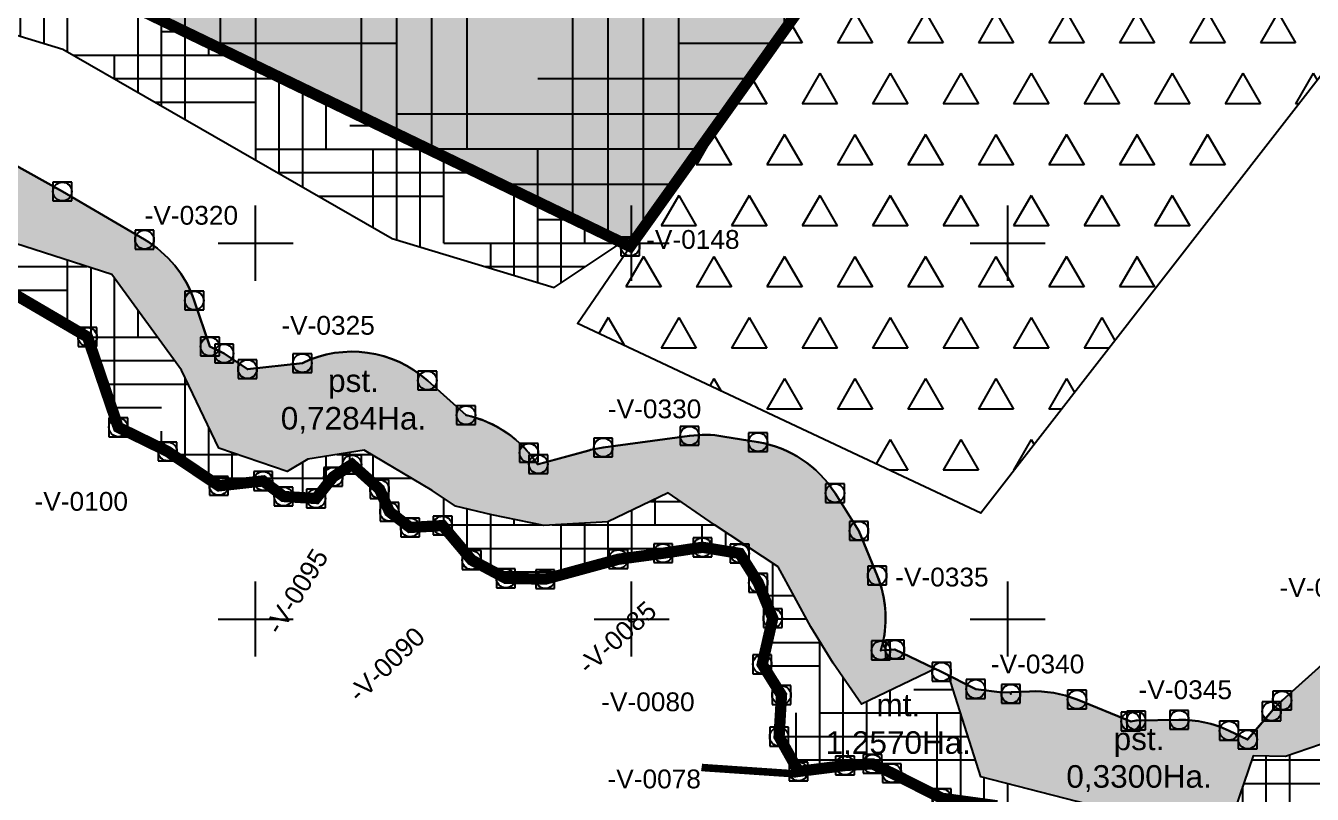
# Model space of a CAD drawing. Extents: x 268950 to 272314, y 7696987 to 7699363.
# Drawn here: x 269638.9 to 269981, y 7697453.4 to 7697657.8 of the extents above; entities that cross this region are included whole.
import ezdxf

# ---------------------------------------------------------------- set-up
doc = ezdxf.new("R2010")
doc.units = 0
doc.header["$LTSCALE"] = 40
doc.header["$MEASUREMENT"] = 0
doc.header["$PDMODE"] = 96
doc.header["$PDSIZE"] = 5
doc.linetypes.add('HIDDEN', pattern=[0.375, 0.25, -0.125])
for name, color, linetype in [('divi', 7, 'Continuous'), ('GRADE', 7, 'Continuous'), ('GRADE-EIXO', 9, 'Continuous'), ('POL_APP', 41, 'Continuous'), ('PRENCHIMENTO', 254, 'Continuous'), ('PT_TIPO-V', 7, 'Continuous'), ('TRACKLOGS', 7, 'Continuous')]:
    doc.layers.add(name, color=color, linetype=linetype)
doc.layers.add('pena 02', color=1, linetype='Continuous', lineweight=25)
doc.styles.add('ARIAL', font='arial.ttf')
doc.styles.add('ROMANS', font='romans.shx')
doc.styles.get("Standard").update_dxf_attribs({"font": 'arial.ttf'})
doc.styles.add('style1', font='arial.ttf')
doc.linetypes.add('CERCA', pattern='A,12.7,-4,["X",Standard,S=2,R=0,X=-2,Y=-1],-4', length=20.7)
pattern_1 = [(0, (0, 0), (25, 6.25), [100, -50]), (90, (0, 0), (-6.250000000000002, -25), [100, -50])]

# ---------------------------------------------------------------- blocks, each defined once
blk = doc.blocks.new('BL-GRADEI')
at = {"layer": 'GRADE', "color": 8}
for p, q in [((0, -2.5), (0, 2.5)), ((-2.5, 0), (2.5, 0))]:
    blk.add_line(p, q, dxfattribs=at)
at = {"layer": 'GRADE', "color": 8, "style": 'ROMANS'}
blk.add_attdef('E-N', (0.5, 0.5), '', height=1.75, dxfattribs=at)
blk = doc.blocks.new('POL_APP')
at = {"layer": 'POL_APP', "color": 1, "linetype": 'Continuous', "ltscale": 50}
blk.add_lwpolyline([(269996.7718679776, 7697499.720735152), (269972.9657441257, 7697478.316933552, 0.03346723622419737), (269970.1686105605, 7697475.44138507), (269963.8161332561, 7697467.970490193), (269958.8650443352, 7697470.308832487, 0.1144443510447482), (269945.6165791773, 7697473.178887027), (269934.140007761, 7697473.01176805), (269932.7196981828, 7697472.77599134), (269918.4323052204, 7697478.578225186, 0.108173025399963), (269905.7871851477, 7697480.752143328), (269898.5313413859, 7697480.423557114), (269891.4869227188, 7697481.385965179), (269882.4085192869, 7697485.962007176), (269869.9785789773, 7697491.889300424), (269866.2839227273, 7697491.667495438, 0.1708884886172219), (269865.2930957719, 7697511.567602448), (269860.4300237464, 7697523.457237146), (269854.0783975247, 7697533.498020535, 0.2140020296337715), (269833.6076471452, 7697547.06007583), (269824.291106148, 7697548.596806141, 0.0744755472644559), (269815.4043105275, 7697548.728321349), (269792.450233503, 7697545.636765568, 0.03297950991418302), (269788.5756475644, 7697544.852098887), (269774.9288758459, 7697541.137626739, 0.1996517557166792), (269755.9538858804, 7697554.20603369), (269745.675606307, 7697563.441832265, 0.3057979637893841), (269712.4392154324, 7697568.074458933), (269697.8345876293, 7697566.456401406), (269691.617346196, 7697570.628545751), (269687.8590775955, 7697572.468551057), (269683.6892366176, 7697584.703411998, 0.1800209440739554), (269670.455848093, 7697600.911685943), (269648.6086886348, 7697613.708590899), (269611.7004432733, 7697634.324432898)], format="xyb", dxfattribs=at)
blk.add_lwpolyline([(269633.7109757701, 7697587.66723002), (269655.2931270011, 7697575.0255528), (269663.4809931361, 7697551.00127847), (269676.5941256281, 7697544.58123884), (269690.2305342131, 7697535.43038543), (269701.9950617831, 7697536.73378615), (269707.4308988141, 7697532.60177448), (269716.0559431911, 7697532.06682326), (269720.6373569281, 7697537.83129591), (269725.6242465341, 7697541.12719646), (269732.9575754812, 7697534.53765503), (269735.5926923321, 7697528.54425172), (269741.0764208991, 7697524.36314806), (269749.7296614201, 7697524.85881866), (269757.4495749101, 7697515.69298683), (269766.5507130111, 7697510.82369993), (269777.0263588941, 7697510.61710239), (269796.4546088761, 7697515.90521704), (269808.3599137231, 7697517.50867572), (269818.8279653611, 7697519.09256061), (269828.7252268971, 7697517.46004251), (269833.6636553181, 7697509.65327172), (269837.5259755671, 7697500.2103565), (269834.7243035931, 7697487.96247344), (269839.8483754571, 7697479.79690877), (269839.2088151661, 7697468.70695359), (269844.3966189141, 7697459.47724848), (269856.7535609341, 7697461.04133713), (269864.0512921682, 7697461.47944911), (269869.1989290951, 7697459.02476688), (269882.4596618161, 7697452.34058829)], dxfattribs=at)

msp = doc.modelspace()

# ---------------------------------------------------------------- hatches: boundary and pattern name
at = {"layer": 'PRENCHIMENTO', "linetype": 'HIDDEN', "ltscale": 50}
h = msp.add_hatch(dxfattribs=at)
h.set_pattern_fill('HOUND', color=1, scale=100)
h.set_pattern_definition(pattern_1)
h.paths.add_polyline_path([(270042.794195067, 7697771.98865056), (270017.771295624, 7697778.35278969), (270000.999596073, 7697791.88057845), (269980.752616291, 7697798.92600891), (269951.349975239, 7697805.12645071), (269939.743315916, 7697818.40558318), (269926.984313887, 7697826.62704627), (269924.245560419, 7697844.33994501), (269916.2300278079, 7697858.899201466), (269852.018782225, 7697904.75939012), (269804.774807512, 7697946.99042855), (269790.076387722, 7697974.01942179), (269778.775025794, 7698013.99323391), (269782.598296833, 7698075.23324119), (269788.451321811, 7698094.37494343), (269788.629405231, 7698115.61845909), (269767.8856737903, 7698144.746642609), (269741.3220347573, 7698170.35374064), (269707.2904318098, 7698191.217800449), (269696.7347405041, 7698193.03910014), (269667.0311905149, 7698201.382545898), (269656.3437771965, 7698218.360080332), (269644.7513844742, 7698235.28285074), (269596.1369284309, 7698255.961427835), (269563.5502871796, 7698269.013766851), (269538.9079082165, 7698269.864121679), (269505.9424901532, 7698268.783145489), (269463.3534641254, 7698296.66149948), (269440.2440683738, 7698326.350718326), (269443.8687053395, 7698273.560215882), (269497.4469305343, 7698238.488441123), (269538.8821737036, 7698239.847153189), (269557.268967398, 7698239.212664983), (269584.6869666734, 7698228.230587421), (269624.9504221273, 7698211.104180271), (269631.2651857855, 7698201.885781782), (269647.7969070239, 7698175.624247939), (269690.1103788859, 7698163.738794602), (269696.5174295593, 7698162.633309505), (269722.854872101, 7698146.486377572), (269745.0624747009, 7698125.078457668), (269758.5489013979, 7698106.140924033), (269758.4888878749, 7698098.98192959), (269752.8766754387, 7698080.627779426), (269748.5144846075, 7698010.755516767), (269762.119870792, 7697962.63218839), (269780.904139454, 7697928.089708455), (269833.2482232848, 7697881.299720329), (269894.9928582093, 7697837.20120487), (269897.3366156969, 7697822.042944174, 0.2144463881282013), (269910.7346772279, 7697801.40901089), (269919.9386323726, 7697795.478298022), (269928.7620716444, 7697785.383436466, 0.02561658402370908), (269930.8995114869, 7697783.176996673, 0.1363924417754709), (269945.1597073019, 7697775.772054398), (269972.6953361626, 7697769.965328945), (269986.2200590015, 7697765.259071751), (269998.9368454287, 7697755.001912065, 0.1078377782754368), (270010.3767293287, 7697749.278395641), (270032.8147373482, 7697743.571678673), (270047.2139220439, 7697737.030578494, 0.09610536711786534), (270058.3275370972, 7697734.37234818), (270084.7295941476, 7697733.232293185), (270091.752792389, 7697728.08573416, 0.02456764898701015), (270094.2119978095, 7697726.463012529), (270113.0884670225, 7697715.297548587, 0.08773099031455873), (270122.8692556446, 7697711.625705152), (270141.3315561091, 7697708.187494743), (270182.4219646472, 7697682.803688878), (270184.6712503377, 7697682.830636439), (270195.820708529, 7697704.59838895), (270212.854047381, 7697690.58873526), (270234.397120658, 7697668.70789894), (270246.441382682, 7697666.5658793), (270252.195816196, 7697649.51055287), (270263.703654725, 7697649.66761871), (270280.725473957, 7697653.87213943), (270287.699183558, 7697639.430389199), (270297.3916412, 7697613.85324091), (270303.913162598, 7697598.70008847), (270314.399784212, 7697590.09616718), (270325.985086638, 7697587.31009982), (270333.386674799, 7697578.19284115), (270336.690035812, 7697568.56540029), (270316.584598154, 7697562.72250933), (270317.132848298, 7697558.24020417), (270319.0707013682, 7697556.326295436), (270337.2090194188, 7697560.812569343), (270342.667747206, 7697570.95839887), (270329.682432477, 7697607.993803099), (270324.370154256, 7697623.68494226), (270310.741509323, 7697635.65356936), (270297.569519362, 7697646.75808775), (270290.941060317, 7697655.78011938), (270279.313199458, 7697658.4804465), (270258.6865516472, 7697662.387683534), (270258.7445877292, 7697662.445552523), (270248.120986769, 7697671.80448391), (270238.677769695, 7697676.77904691), (270230.518682764, 7697684.28586206), (270216.208370419, 7697697.51546586), (270204.790187128, 7697713.07382421), (270190.775571643, 7697712.90592215), (270152.331888473, 7697736.65470015), (270128.361686851, 7697741.11863989), (270109.485217639, 7697752.28410383), (270095.118937001, 7697762.81163114), (270059.621747197, 7697764.34441885)])
h = msp.add_hatch(dxfattribs=at)
h.set_pattern_fill('HOUND', color=70, scale=100)
h.set_pattern_definition(pattern_1)
h.paths.add_polyline_path([(269727.430643226, 7697907.11487209), (269735.095327509, 7697921.44262005), (269769.216119843, 7697938.50792595), (269804.676934261, 7697893.23685242), (269801.564681448, 7697884.05818051), (269788.27544361, 7697873.04407705), (269786.5966371257, 7697858.491395083), (269802.237297383, 7697859.85315179), (269824.5619640551, 7697889.064303), (269780.904139454, 7697928.089708455), (269762.119870792, 7697962.63218839), (269748.5144846075, 7698010.755516767), (269752.8766754387, 7698080.627779426), (269758.4888878749, 7698098.98192959), (269758.5489013979, 7698106.140924033), (269745.0624747009, 7698125.078457668), (269722.854872101, 7698146.486377572), (269696.5174295593, 7698162.633309505), (269690.1103788859, 7698163.738794602), (269647.7969070239, 7698175.624247939), (269631.2651857855, 7698201.885781782), (269624.9504221273, 7698211.104180271), (269584.6869666734, 7698228.230587421), (269557.268967398, 7698239.212664983), (269538.8821737036, 7698239.847153189), (269497.4469305343, 7698238.488441123), (269443.8687053391, 7698273.560215882), (269455.73695658, 7698100.70678199), (269457.4565314621, 7698093.130815629), (269571.322025995, 7698142.338843071), (269531.047466625, 7697837.63588777), (269531.4295573732, 7697811.596225556), (269540.877661231, 7697779.29772533), (269532.6962517239, 7697643.377896833), (269569.94734973, 7697649.56210569, -0.1217635986117312), (269584.3019331848, 7697648.442763835), (269614.639420469, 7697661.96342051), (269648.725954205, 7697651.61389376), (269736.291245246, 7697601.25976421), (269779.417499636, 7697588.223533), (269797.3601033256, 7697600.171727276), (269659.892830854, 7697666.53740866), (269665.04591141, 7697678.81735588), (269747.124198914, 7697712.55548316), (269750.327844715, 7697726.64507172), (269744.648784461, 7697742.02493352), (269706.743301113, 7697795.76897251), (269671.409263703, 7697851.70462409), (269682.7004095896, 7697858.583876506), (269664.070141714, 7697875.31866075)])
h.paths.add_polyline_path([(269610.4681590768, 7697961.968433987), (269666.5841208776, 7697961.968433987), (269666.5841208776, 7697994.357247083), (269610.4681590768, 7697994.357247083)], flags=24)
at = {"layer": 'PRENCHIMENTO', "linetype": 'Continuous', "ltscale": 50}
h = msp.add_hatch(dxfattribs=at)
h.set_pattern_fill('HOUND', color=1, scale=100)
h.set_pattern_definition(pattern_1)
h.paths.add_polyline_path([(270373.7109218172, 7697576.030101779), (270372.4624650474, 7697576.650764538), (270358.0462446749, 7697617.767253439), (270352.7858462256, 7697633.305152752, 0.1316828683692204), (270344.1660685101, 7697646.226498969), (270330.5374235715, 7697658.195126073, 0.005049491405804392), (270330.0781270658, 7697658.590334918), (270319.6337003585, 7697667.395407559), (270315.1174793527, 7697673.542460512, 0.1652191533545287), (270299.2951826298, 7697684.593460741, 0.1089251904540578), (270294.0034277348, 7697696.377593753), (270290.8236946263, 7697700.656654843), (270283.1427187949, 7697722.76134773), (270280.0866282557, 7697737.81263331, 0.06657040414118331), (270277.4848845709, 7697745.328241517), (270274.5835839848, 7697751.093843956), (270272.4308924729, 7697762.828154125), (270273.5667682044, 7697776.978170567), (270277.2323166931, 7697795.590547552, 0.1168521392626985), (270276.7040617922, 7697809.413827671), (270273.0738324232, 7697822.487791657), (270285.8216423538, 7697880.093651867), (270312.6507280774, 7697920.915393212), (270336.4722425319, 7697945.977751857), (270336.361059594, 7697945.72492534), (270352.574688311, 7697953.01321874), (270374.1900279187, 7697952.658068284), (270414.242951974, 7697979.43262356), (270422.207286497, 7698003.53311553), (270403.975472233, 7698018.44923385), (270410.4360439181, 7698040.57200072, 0.5760375058164715), (270328.7912482621, 7698011.988001935), (270320.1135185903, 7698009.603359068, 0.1364870941533237), (270306.3181779206, 7698001.343801501), (270267.3110018427, 7697960.30477191, 0.04467525345790064), (270263.9854521527, 7697956.113473394), (270232.6518312076, 7697908.437865554, 0.09116479519958219), (270228.4306854189, 7697898.443074991), (270212.8751861249, 7697828.149595351, 0.1227686204404368), (270213.2601954628, 7697813.641217699), (270216.9895915713, 7697800.21011309), (270214.365754947, 7697786.887185688, 0.02859550897118168), (270213.8965544081, 7697783.490784242), (270212.307568834, 7697763.696213962, 0.06547767408825647), (270212.7038037102, 7697755.882476247), (270215.0306841097, 7697743.198663362), (270199.1291786388, 7697743.008155422), (270168.0986692792, 7697762.177408137, 0.09257634748672339), (270157.8243196815, 7697766.147634887), (270139.0691454412, 7697769.640386803), (270126.027930711, 7697777.3542877), (270112.8513622531, 7697787.01000081, 0.1483860172561514), (270096.4131471004, 7697792.78370181), (270066.7306166049, 7697794.06540941), (270055.2020202212, 7697799.302490916, 0.04436556047792391), (270050.1887613615, 7697801.06304461), (270031.5102771554, 7697805.813592102), (270019.8340462678, 7697815.231456075, 0.08618084485320265), (270010.8589632212, 7697820.214178282), (269990.6119834381, 7697827.259608742, 0.03176914023643579), (269986.9428842169, 7697828.280405224), (269985.7626322803, 7697828.529297269), (269971.5255302416, 7697831.531623572), (269967.3440737544, 7697832.413410944), (269959.5479994594, 7697841.332868337), (269954.5711504361, 7697844.53977907), (269953.0830866171, 7697854.163837626), (269940.6694946633, 7697876.711642939), (269926.5958128683, 7697896.446590276), (269920.9910352781, 7697903.9925511), (269921.1567872553, 7697911.380107794, 1.597014638220179), (269842.4904845481, 7697953.515197854), (269828.6454755701, 7697965.891148645), (269818.032904652, 7697985.40665519), (269809.0355669805, 7698017.230951053), (269812.3199182273, 7698069.838702954), (269818.4137557471, 7698089.767957269), (269818.5594131016, 7698107.14337769), (269788.5152851264, 7698102.005107381), (269788.451321811, 7698094.37494343), (269782.598296833, 7698075.23324119), (269778.775025794, 7698013.99323391), (269790.076387722, 7697974.01942179), (269804.774807512, 7697946.99042855), (269852.018782225, 7697904.75939012), (269916.2300278079, 7697858.899201466), (269924.245560419, 7697844.33994501), (269926.984313887, 7697826.62704627), (269939.743315916, 7697818.40558318), (269951.349975239, 7697805.12645071), (269980.752616291, 7697798.92600891), (270000.999596073, 7697791.88057845), (270017.771295624, 7697778.35278969), (270042.794195067, 7697771.98865056), (270059.621747197, 7697764.34441885), (270095.118937001, 7697762.81163114), (270109.485217639, 7697752.28410383), (270128.361686851, 7697741.11863989), (270152.331888473, 7697736.65470015), (270190.775571643, 7697712.90592215), (270204.790187128, 7697713.07382421), (270216.208370419, 7697697.51546586), (270230.518682764, 7697684.28586206), (270238.677769695, 7697676.77904691), (270248.120986769, 7697671.80448391), (270258.844167757, 7697662.35782684), (270279.313199458, 7697658.4804465), (270290.941060317, 7697655.78011938), (270297.569519362, 7697646.75808775), (270310.741509323, 7697635.65356936), (270324.370154256, 7697623.68494226), (270329.682432477, 7697607.993803099), (270342.667747206, 7697570.95839887), (270337.150204069, 7697560.70325257), (270360.355927208, 7697549.16666717), (270362.266398306, 7697537.63961729), (270368.488456611, 7697526.14612712), (270377.693483562, 7697517.25102618), (270392.6076872233, 7697505.807509207), (270392.6076872007, 7697505.807509228), (270377.6934835545, 7697517.251026175), (270368.4884566144, 7697526.146127113), (270362.266398306, 7697537.63961729), (270360.355927208, 7697549.16666717), (270337.0229078736, 7697560.766537107), (270319.0707013682, 7697556.326295436), (270325.498854468, 7697549.97756934), (270352.406149412, 7697516.27890324), (270343.3800910324, 7697509.727540762, 0.05590840705649511), (270347.6415398064, 7697504.572855237), (270356.8465667588, 7697495.677754295, 0.02845814980312747), (270359.4311971646, 7697493.449998984), (270366.8101960825, 7697487.788168069), (270378.671220612, 7697484.91333556), (270392.162838784, 7697474.73042873), (270410.623434492, 7697472.43337716), (270413.811653004, 7697469.91083429), (270413.625248092, 7697454.5652996), (270447.532978744, 7697457.01802894), (270460.995414226, 7697447.82551769), (270462.8461620313, 7697430.882542383), (270463.681370739, 7697430.281146789), (270464.8832536759, 7697429.442051275), (270468.8270153807, 7697418.550529648, 0.1687672684997836), (270481.2361390638, 7697403.261390899), (270488.1652123521, 7697398.968964729, 0.03622999877826567), (270492.0120517301, 7697396.95552792), (270497.5807525724, 7697403.831500969), (270520.055370632, 7697421.565599494), (270503.96383225, 7697424.4719765), (270497.034758961, 7697428.76440267), (270489.853506547, 7697448.59693106), (270481.0339620821, 7697454.75430294), (270481.0339625038, 7697454.754302637), (270489.8535065472, 7697448.596931059), (270497.034758961, 7697428.76440267), (270503.96383225, 7697424.4719765), (270520.055370632, 7697421.565599494), (270545.7342448633, 7697441.8280878), (270543.2306880017, 7697443.910172377, 0.1294802840516547), (270529.3802539277, 7697450.366784545), (270520.5406778173, 7697451.963346672), (270518.0612501272, 7697458.810804082, 0.1546924625668296), (270507.0268350194, 7697473.195239726), (270498.3865541431, 7697479.227458591), (270486.1821178216, 7697488.015315037), (270480.0854029451, 7697494.518181056, 0.08548187634032675), (270471.9605494512, 7697500.657290484), (270459.5721866217, 7697507.052171823, 0.1986083964091591), (270436.7252384283, 7697508.985270337), (270420.0995157668, 7697521.315730955), (270412.8594344846, 7697527.940442423, 0.02164551831597975), (270410.8699736033, 7697529.608536416), (270397.3115343424, 7697540.011789136), (270392.6658112119, 7697544.501094425), (270391.0409897259, 7697547.50249185), (270389.9521895017, 7697554.071894814, 0.2407962987720577)])
at = {"layer": 'PRENCHIMENTO', "linetype": 'HIDDEN', "ltscale": 50}
h = msp.add_hatch(color=253, dxfattribs=at)
h.dxf.hatch_style = 1
edge = h.paths.add_edge_path()
edge.add_arc((269951.3499752274, 7697805.126450716), 29.99999999915376, 221.1551646285589, 227.0247695479088, ccw=False)
edge.add_line((269928.7620716476, 7697785.383436462), (269919.9386323753, 7697795.478298021))
edge.add_line((269919.9386323753, 7697795.478298021), (269910.7346772278, 7697801.409010889))
edge.add_arc((269926.984313886, 7697826.627046269), 29.99999999949211, 188.7894229951943, 237.2036572256829, ccw=False)
edge.add_line((269897.3366156961, 7697822.042944173), (269894.9928582081, 7697837.20120487))
edge.add_line((269894.9928582081, 7697837.20120487), (269833.248223281, 7697881.29972033))
edge.add_line((269833.248223281, 7697881.29972033), (269824.5619640543, 7697889.064303))
edge.add_line((269824.5619640543, 7697889.064303), (269802.237297383, 7697859.85315179))
edge.add_line((269802.237297383, 7697859.85315179), (269774.6969905447, 7697857.45535036))
edge.add_line((269774.6969905447, 7697857.45535036), (269749.4399964617, 7697899.245689651))
edge.add_line((269749.4399964617, 7697899.245689651), (269671.4092637014, 7697851.704624091))
edge.add_line((269671.4092637014, 7697851.704624091), (269706.7433011123, 7697795.768972499))
edge.add_line((269706.7433011123, 7697795.768972499), (269744.6487844599, 7697742.024933518))
edge.add_line((269744.6487844599, 7697742.024933518), (269750.327844714, 7697726.64507172))
edge.add_line((269750.327844714, 7697726.64507172), (269747.1241989131, 7697712.55548316))
edge.add_line((269747.1241989131, 7697712.55548316), (269665.0459114099, 7697678.817355881))
edge.add_line((269665.0459114099, 7697678.817355881), (269659.8928308536, 7697666.53740866))
edge.add_line((269659.8928308536, 7697666.53740866), (269799.5957775299, 7697599.09240098))
edge.add_line((269799.5957775299, 7697599.09240098), (269930.8995114869, 7697783.176996673))
h = msp.add_hatch(dxfattribs=at)
h.set_pattern_fill('HOUND', color=70, scale=150)
h.set_pattern_definition([(0, (0, 0), (37.5, 9.375), [150, -75]), (90, (0, 0), (-9.375000000000002, -37.5), [150, -75])])
h.paths.add_polyline_path([(269930.879634136, 7697783.195533372, -0.02538994187746568), (269928.7620716493, 7697785.383436462), (269919.9386323726, 7697795.478298022), (269910.7346772279, 7697801.40901089, -0.2144463881282016), (269897.3366156969, 7697822.042944174), (269894.9928582093, 7697837.20120487), (269833.2482232848, 7697881.299720329), (269824.5619640551, 7697889.064303), (269802.237297383, 7697859.85315179), (269786.5966371258, 7697858.491395083), (269784.45402136, 7697839.91819674), (269800.6053784122, 7697793.84294514), (269789.0043387249, 7697780.984152029), (269779.143220107, 7697760.76238048), (269770.9410471701, 7697803.543854609), (269747.6621650748, 7697800.23147012), (269682.7004095899, 7697858.583876506), (269671.409263703, 7697851.70462409), (269706.743301113, 7697795.76897251), (269744.648784461, 7697742.02493352), (269750.327844715, 7697726.64507172), (269747.124198914, 7697712.55548316), (269665.04591141, 7697678.81735588), (269659.892830854, 7697666.53740866), (269797.3601033256, 7697600.171727276), (269803.0847277459, 7697603.983823108)])
h.paths.add_polyline_path([(269763.4936691675, 7697655.563143909), (269819.6096309683, 7697655.563143909), (269819.6096309683, 7697687.951957005), (269763.4936691675, 7697687.951957005)], flags=24)
h = msp.add_hatch(dxfattribs=at)
h.set_pattern_fill('TRIANG', color=70, scale=50, angle=180)
h.set_pattern_definition([(240, (0, 0), (9.37499998184964, -16.23797631047911), [9.375, -9.375]), (299.9999999999999, (0, 0), (18.74999998184964, -1.047911848211466e-08), [9.375, -9.375]), (180, (4.687499999999999, -8.11898815), (-9.375000000000002, -16.2379763), [9.375, -9.375])])
h.paths.add_polyline_path([(270019.74568222, 7697691.51068722), (270082.703727315, 7697683.21950628), (270159.170095527, 7697666.14343556), (270184.704493648, 7697665.21844957), (270182.769922249, 7697679.11856016), (270168.151418732, 7697682.25083613), (270135.163698658, 7697689.24800604), (270104.769296987, 7697706.52253615), (270090.7105859075, 7697728.849457038), (270084.7295941476, 7697733.232293185), (270058.3275370972, 7697734.37234818, -0.09610536711786523), (270047.2139220439, 7697737.030578494), (270032.8147373482, 7697743.571678673), (270010.3767293287, 7697749.278395641, -0.1078377782754369), (269998.9368454287, 7697755.001912065), (269986.2200590015, 7697765.259071751), (269972.6953361626, 7697769.965328945), (269945.1597073029, 7697775.772054398, -0.1363924417744671), (269930.8995114879, 7697783.176996673), (269799.595777531, 7697599.09240098), (269785.615031543, 7697578.58303345), (269892.878937088, 7697528.2060537)])
h.paths.add_polyline_path([(269894.6306461417, 7697656.129531159), (269964.0985861144, 7697656.129531159), (269964.0985861144, 7697693.444219653), (269894.6306461417, 7697693.444219653)], flags=24)
h.paths.add_polyline_path([(270083.6412676968, 7697672.183091671), (270139.7572294976, 7697672.183091671), (270139.7572294976, 7697704.571904767), (270083.6412676968, 7697704.571904767)], flags=25)
h = msp.add_hatch(dxfattribs=at)
h.set_pattern_fill('HOUND', color=1, scale=100)
h.set_pattern_definition(pattern_1)
h.paths.add_polyline_path([(269884.239906316, 7697485.038881869), (269882.4085192868, 7697485.962007176), (269880.7554608831, 7697486.750278211), (269861.082943678, 7697477.37037494), (269853.565337791, 7697488.23352513), (269847.690839154, 7697497.94395134), (269838.961527569, 7697513.87737843), (269822.019947657, 7697525.05542088), (269809.728843098, 7697533.54084663), (269793.638837401, 7697525.82148771), (269776.607440096, 7697524.89269822), (269762.828226576, 7697527.72836115), (269753.195931549, 7697530.02598314), (269746.954088254, 7697534.20965288), (269728.905806683, 7697544.93368245), (269713.902245369, 7697542.54320358), (269708.399806232, 7697539.24183398), (269690.222886921, 7697545.47308236), (269680.328231511, 7697566.2392688), (269661.772805753, 7697591.63127218), (269633.398063821, 7697600.76559627), (269613.242007678, 7697611.63810237), (269596.334957172, 7697619.90429616), (269587.52144355, 7697622.99014476), (269568.354819474, 7697632.05054161), (269564.002963863, 7697639.39602267), (269584.3019331848, 7697648.442763835, 0.1217635986117317), (269569.94734973, 7697649.56210569), (269532.6962517239, 7697643.377896833), (269529.7436736578, 7697594.325969531), (269549.600989836, 7697597.19692008), (269555.640804492, 7697616.77641642), (269574.860528687, 7697619.96716233), (269597.327814966, 7697607.98977549), (269633.71097577, 7697587.66723002), (269655.293127001, 7697575.0255528), (269663.480993136, 7697551.00127847), (269676.594125628, 7697544.58123884), (269690.230534213, 7697535.43038543), (269701.995061783, 7697536.73378615), (269707.430898814, 7697532.60177448), (269716.055943191, 7697532.06682326), (269720.637356928, 7697537.83129591), (269725.624246534, 7697541.12719646), (269732.957575481, 7697534.53765503), (269735.592692332, 7697528.54425172), (269741.076420899, 7697524.36314806), (269749.72966142, 7697524.85881866), (269757.44957491, 7697515.69298683), (269766.550713011, 7697510.82369993), (269777.026358894, 7697510.61710239), (269796.454608876, 7697515.90521704), (269808.359913723, 7697517.50867572), (269818.827965361, 7697519.09256061), (269828.725226897, 7697517.46004251), (269833.663655318, 7697509.65327172), (269837.525975567, 7697500.2103565), (269834.724303593, 7697487.96247344), (269839.848375457, 7697479.79690877), (269839.208815166, 7697468.70695359), (269844.396618914, 7697459.47724848), (269856.753560934, 7697461.04133713), (269864.051292168, 7697461.47944911), (269869.198929095, 7697459.02476688), (269882.459661816, 7697452.34058829), (269897.16835735, 7697450.33108717), (269907.144366243, 7697450.78285806), (269917.588378298, 7697446.54145444), (269921.018007233, 7697440.42291734), (269936.829941774, 7697443.047757699), (269946.053385405, 7697443.18206719), (269955.015498901, 7697438.94936417), (269964.064027288, 7697433.24385991), (269974.606089008, 7697432.50187552), (269978.839263654, 7697439.43554656), (269988.517446051, 7697450.70867233), (269993.023443461, 7697456.00799594), (270016.829567313, 7697477.41179754), (270043.784638678, 7697494.4851297), (270058.821203268, 7697502.23303457), (270072.079642721, 7697512.459451599), (270092.152057346, 7697534.28647321), (270100.097692596, 7697541.63202617), (270109.607306287, 7697545.48569759), (270120.226525996, 7697541.35242732), (270134.2293333621, 7697530.055440133), (270136.126147543, 7697538.26923329), (270139.33370885, 7697553.89687038), (270131.156498223, 7697564.99175453), (270127.9830719142, 7697570.525722951), (270120.4888661326, 7697573.442658356, 0.191334521780471), (270098.3401140122, 7697573.289481114), (270088.8305003211, 7697569.435809694, 0.09053605452461322), (270079.7326487554, 7697563.660757169), (270070.8935265111, 7697555.48919649), (270051.7302554686, 7697534.6507902), (270042.6570609859, 7697527.652510283), (270030.04342403, 7697521.153069628, 0.02221042848331984), (270027.7318771092, 7697519.828942477), (270026.1820573622, 7697518.847287226), (270030.097145654, 7697504.46316921), (270026.983264297, 7697493.23953456), (269986.312930768, 7697467.65876469), (269973.833593847, 7697463.4358518), (269965.278672228, 7697463.64958229), (269960.402299081, 7697449.30547242), (269955.124363535, 7697445.4943331), (269929.298207449, 7697448.60799023), (269918.360180004, 7697451.49461985), (269892.881538657, 7697458.01648124)])
h = msp.add_hatch(dxfattribs=at)
h.set_pattern_fill('GRASS', color=1, scale=5)
h.set_pattern_definition([(90, (0, 0), (-3.535533904999999, 3.535533904999999), [0.9375, -6.133567814999999]), (45, (0, 0), (-3.535533905932737, 3.535533905932738), [0.9375, -4.0625]), (135, (0, 0), (-3.535533905932738, -3.535533905932737), [0.9375, -4.0625])])
h.paths.add_polyline_path([(270026.983264297, 7697493.23953456), (270030.097145654, 7697504.46316921), (270026.1820573622, 7697518.847287226), (270000.7768057429, 7697502.755610315, 0.04194816092921974), (269996.7718679775, 7697499.720735152), (269972.9657441255, 7697478.316933552, 0.0334672362242006), (269970.1686105604, 7697475.44138507), (269965.708789132, 7697470.196367187), (269963.8031128345, 7697467.976639588), (269958.8650443351, 7697470.308832487, 0.1144443510447481), (269945.6165791771, 7697473.178887027), (269934.1400077608, 7697473.01176805), (269932.7196981827, 7697472.77599134), (269918.4323052203, 7697478.578225186, 0.1081730253999657), (269905.7871851476, 7697480.752143328), (269898.5313413858, 7697480.423557114), (269891.4869227187, 7697481.385965179), (269884.239906316, 7697485.038881869), (269892.881538657, 7697458.01648124), (269918.360180004, 7697451.49461985), (269929.298207449, 7697448.60799023), (269955.124363535, 7697445.4943331), (269960.402299081, 7697449.30547242), (269965.278672228, 7697463.64958229), (269973.833593847, 7697463.4358518), (269986.312930768, 7697467.65876469)])
h.paths.add_polyline_path([(269854.0783975246, 7697533.498020535, 0.2140020296337705), (269833.6076471451, 7697547.06007583), (269824.2911061479, 7697548.596806141, 0.07447554726445495), (269815.4043105274, 7697548.728321349), (269792.4502335029, 7697545.636765568, 0.03297950991418128), (269788.5756475643, 7697544.852098887), (269775.1834969118, 7697541.206931251), (269772.6753712955, 7697544.184821828, 0.1669833386837597), (269755.9538858802, 7697554.20603369), (269745.6756063069, 7697563.441832265, 0.3057979637893873), (269712.4392154323, 7697568.074458933), (269697.8345876292, 7697566.456401406), (269691.6173461959, 7697570.628545751), (269687.8590775954, 7697572.468551057), (269683.6892366175, 7697584.703411998, 0.1800209440739541), (269670.4558480929, 7697600.911685943), (269648.6086886347, 7697613.708590899), (269611.7004432732, 7697634.324432898), (269588.9734365899, 7697646.44027757, 0.04243131622459492), (269584.3019331848, 7697648.442763835), (269564.002963863, 7697639.39602267), (269568.354819474, 7697632.05054161), (269587.52144355, 7697622.99014476), (269596.334957172, 7697619.90429616), (269613.242007678, 7697611.63810237), (269633.398063821, 7697600.76559627), (269661.772805753, 7697591.63127218), (269680.328231511, 7697566.2392688), (269690.222886921, 7697545.47308236), (269708.399806232, 7697539.24183398), (269713.902245369, 7697542.54320358), (269728.905806683, 7697544.93368245), (269746.954088254, 7697534.20965288), (269753.195931549, 7697530.02598314), (269762.828226576, 7697527.72836115), (269776.607440096, 7697524.89269822), (269793.638837401, 7697525.82148771), (269809.728843098, 7697533.54084663), (269822.019947657, 7697525.05542088), (269838.961527569, 7697513.87737843), (269847.690839154, 7697497.94395134), (269853.565337791, 7697488.23352513), (269861.082943678, 7697477.37037494), (269880.7554608831, 7697486.750278211), (269869.9785789772, 7697491.889300424), (269867.761253468, 7697491.756185508), (269866.739208041, 7697493.384885936, 0.1556852901014621), (269865.2930957718, 7697511.567602448), (269860.4300237463, 7697523.457237146)])
h.paths.add_polyline_path([(269914.2832988465, 7697451.889995492), (269955.9640628301, 7697451.889995492), (269955.9640628301, 7697474.278808588), (269914.2832988465, 7697474.278808588)], flags=25)
h.paths.add_polyline_path([(269705.3741379345, 7697547.150884548), (269747.0549019181, 7697547.150884548), (269747.0549019181, 7697569.539697644), (269705.3741379345, 7697569.539697644)], flags=24)

# ---------------------------------------------------------------- linework, layer by layer
at = {"linetype": 'Continuous', "ltscale": 50}
for p in [(269648.60868862, 7697613.70859091), (269683.68923662, 7697584.703412), (269687.8590776, 7697572.46855106), (269691.61734619, 7697570.62854575), (269697.83458763, 7697566.45640141), (269745.67560631, 7697563.44183227), (269755.9538858755, 7697554.206033691), (269815.4043105278, 7697548.728321349), (269833.6076471462, 7697547.06007583), (269772.6753712829, 7697544.184821843), (269775.1834969118, 7697541.206931251), (269854.0783975241, 7697533.498020536), (269860.4300237463, 7697523.457237146), (269866.28392273, 7697491.66749544), (269869.9785789772, 7697491.889300424), (269882.4085193, 7697485.96200717), (269891.48692272, 7697481.38596518), (269918.43230522, 7697478.57822519), (269972.96574413, 7697478.31693355), (269932.7196981827, 7697472.77599134), (269934.1400077643, 7697473.011768049), (269945.61657918, 7697473.17888703), (269970.1686105593, 7697475.44138507), (269963.81613326, 7697467.9704902)]:
    msp.add_point(p, dxfattribs=at)
at = {"color": 1, "linetype": 'Continuous', "ltscale": 50}
for p in [(269670.45584809, 7697600.91168594), (269712.43921543, 7697568.07445894), (269792.4502335, 7697545.636765568), (269958.86504433, 7697470.30883249)]:
    msp.add_point(p, dxfattribs=at)
at = {"layer": 'pena 02', "linetype": 'CERCA', "ltscale": 0.05}
for points in [[(269799.595777531, 7697599.09240098), (269659.892830854, 7697666.53740866), (269665.04591141, 7697678.81735588), (269747.124198914, 7697712.55548316), (269750.327844715, 7697726.64507172), (269744.648784461, 7697742.02493352), (269706.743301113, 7697795.76897251), (269671.409263703, 7697851.70462409), (269749.439996463, 7697899.24568965), (269774.696990545, 7697857.45535036), (269802.237297383, 7697859.85315179), (269824.5619640549, 7697889.064303)], [(269930.8995114881, 7697783.176996673), (269799.595777531, 7697599.09240098)], [(270184.704493648, 7697665.21844957), (270159.170095527, 7697666.14343556), (270082.703727315, 7697683.21950628), (270019.74568222, 7697691.51068722), (269892.878937088, 7697528.2060537), (269785.615031543, 7697578.58303345), (269799.595777531, 7697599.09240098)]]:
    msp.add_lwpolyline(points, dxfattribs=at)
at = {"layer": 'PRENCHIMENTO', "color": 254, "linetype": 'HIDDEN', "ltscale": 50, "const_width": 3}
msp.add_lwpolyline([(269930.8995114869, 7697783.176996673, -0.02561658398389418), (269928.7620716476, 7697785.383436462), (269919.9386323753, 7697795.478298021), (269910.7346772278, 7697801.409010889, -0.214446388131414), (269897.3366156961, 7697822.042944173), (269894.9928582081, 7697837.20120487), (269833.248223281, 7697881.29972033), (269824.5619640543, 7697889.064303), (269802.237297383, 7697859.85315179), (269774.6969905447, 7697857.45535036), (269749.4399964617, 7697899.245689651), (269671.4092637014, 7697851.704624091), (269706.7433011123, 7697795.768972499), (269744.6487844599, 7697742.024933518), (269750.327844714, 7697726.64507172), (269747.1241989131, 7697712.55548316), (269665.0459114099, 7697678.817355881), (269659.8928308536, 7697666.53740866), (269799.5957775299, 7697599.09240098)], format="xyb", close=True, dxfattribs=at)
at = {"layer": 'PRENCHIMENTO', "color": 254, "linetype": 'HIDDEN', "ltscale": 2}
msp.add_lwpolyline([(269633.710975776, 7697587.667230027, 3, 3, 0), (269655.2931270016, 7697575.025552799, 3, 3, 0), (269663.4809931367, 7697551.001278469, 3, 3, 0), (269676.594125636, 7697544.581238836, 3, 3, 0), (269690.2305342127, 7697535.43038543, 3, 3, 0), (269701.9950617845, 7697536.733786148, 3, 3, 0), (269707.4308988138, 7697532.601774479, 3, 3, 0), (269716.0559431895, 7697532.066823258, 3, 3, 0), (269720.6373569275, 7697537.83129591, 3, 3, 0), (269725.6242465347, 7697541.12719646, 3, 3, 0), (269732.9575754808, 7697534.537655029, 3, 3, 0), (269735.5926923319, 7697528.544251719, 3, 3, 0), (269741.076420898, 7697524.363148058, 3, 3, 0), (269749.7296614198, 7697524.858818659, 3, 3, 0), (269757.4495749089, 7697515.692986828, 3, 3, 0), (269766.5507130143, 7697510.823699928, 3, 3, 0), (269777.0263588888, 7697510.617102389, 3, 3, 0), (269796.4546088662, 7697515.905217038, 3, 3, 0), (269808.3599137694, 7697517.508675729, 3, 3, 0), (269818.8279653625, 7697519.092560609, 3, 3, 0), (269828.7252268978, 7697517.46004251, 3, 3, 0), (269833.663655318, 7697509.653271722, 3, 3, 0), (269837.5259755676, 7697500.210356499, 3, 3, 0), (269834.7243035933, 7697487.962473439, 3, 3, 0), (269839.8483754573, 7697479.79690877, 3, 3, 0), (269839.2088151664, 7697468.706953589, 3, 3, 0), (269844.3966189146, 7697459.477248479, 3, 3, 0), (269856.753560927, 7697461.04133713, 3, 3, 0), (269864.0512921693, 7697461.47944911, 3, 3, 0), (269869.1989291275, 7697459.024766895, 3, 3, 0), (269882.4596618169, 7697452.340588289, 3, 3, 0), (269897.1683573592, 7697450.331087169, 3, 3, 0)], format="xyseb", dxfattribs=at)
at = {"layer": 'PT_TIPO-V', "color": 5}
for p in [(269799.59577753, 7697599.09240098), (269799.59577753, 7697599.09240098), (269655.293127, 7697575.0255528), (269655.293127, 7697575.0255528), (269663.48099314, 7697551.00127847), (269663.48099314, 7697551.00127847), (269676.59412564, 7697544.58123884), (269676.59412564, 7697544.58123884), (269725.62424653, 7697541.12719646), (269720.63735693, 7697537.83129591), (269720.63735693, 7697537.83129591), (269690.23053421, 7697535.43038543), (269701.99506178, 7697536.73378615), (269701.99506178, 7697536.73378615), (269732.95757548, 7697534.53765503), (269732.95757548, 7697534.53765503), (269707.43089881, 7697532.60177448), (269707.43089881, 7697532.60177448), (269716.05594319, 7697532.06682326), (269716.05594319, 7697532.06682326), (269735.59269233, 7697528.54425172), (269735.59269233, 7697528.54425172), (269741.0764209, 7697524.36314806), (269741.0764209, 7697524.36314806), (269749.72966142, 7697524.85881866), (269749.72966142, 7697524.85881866), (269808.35991377, 7697517.50867573), (269808.35991377, 7697517.50867573), (269818.82796536, 7697519.09256061), (269828.7252269, 7697517.46004251), (269828.7252269, 7697517.46004251), (269757.44957491, 7697515.69298683), (269796.45460887, 7697515.90521704), (269796.45460887, 7697515.90521704), (269766.55071301, 7697510.82369993), (269766.55071301, 7697510.82369993), (269777.02635889, 7697510.61710239), (269777.02635889, 7697510.61710239), (269833.66365532, 7697509.65327172), (269833.66365532, 7697509.65327172), (269837.52597557, 7697500.2103565), (269837.52597557, 7697500.2103565), (269834.72430359, 7697487.96247344), (269834.72430359, 7697487.96247344), (269839.84837546, 7697479.79690877), (269839.20881517, 7697468.70695359), (269839.20881517, 7697468.70695359), (269844.39661891, 7697459.47724848), (269844.39661891, 7697459.47724848), (269856.75356093, 7697461.04133713), (269856.75356093, 7697461.04133713), (269864.05129217, 7697461.47944911), (269864.05129217, 7697461.47944911), (269869.19892913, 7697459.0247669), (269882.45966182, 7697452.34058829), (269882.45966182, 7697452.34058829)]:
    msp.add_point(p, dxfattribs=at)
at = {"layer": 'PT_TIPO-V', "color": 1}
for p in [(269725.62424653, 7697541.12719646), (269690.23053421, 7697535.43038543), (269818.82796536, 7697519.09256061), (269757.44957491, 7697515.69298683), (269865.2930957717, 7697511.567602448), (269839.84837546, 7697479.79690877), (269900.82631882, 7697480.11001743), (269869.19892913, 7697459.0247669)]:
    msp.add_point(p, dxfattribs=at)
at = {"layer": 'TRACKLOGS', "color": 3}
for points in [[(269614.639420469, 7697661.96342051), (269648.725954205, 7697651.61389376), (269736.291245246, 7697601.25976421), (269779.417499636, 7697588.223533), (269803.0847277459, 7697603.983823108), (269930.8796341362, 7697783.195533372)], [(269880.7554608831, 7697486.750278211), (269861.082943678, 7697477.37037494), (269853.565337791, 7697488.23352513), (269847.690839154, 7697497.94395134), (269838.961527569, 7697513.87737843), (269822.019947657, 7697525.05542088), (269809.728843098, 7697533.54084663), (269793.638837401, 7697525.82148771), (269776.607440096, 7697524.89269822), (269762.828226576, 7697527.72836115), (269753.195931549, 7697530.02598314), (269746.954088254, 7697534.20965288), (269728.905806683, 7697544.93368245), (269713.902245369, 7697542.54320358), (269708.399806232, 7697539.24183398), (269690.222886921, 7697545.47308236), (269680.328231511, 7697566.2392688), (269661.772805753, 7697591.63127218), (269633.398063821, 7697600.76559627)], [(270086.8664754358, 7697568.556641162), (270079.795351362, 7697566.58849249), (270066.931790339, 7697555.15452631), (270046.205584113, 7697546.95810935), (270027.401160592, 7697533.15527612), (270025.856432869, 7697520.04363857), (270030.097145654, 7697504.46316921), (270026.983264297, 7697493.23953456), (269986.312930768, 7697467.65876469), (269973.833593847, 7697463.4358518), (269965.278672228, 7697463.64958229), (269960.402299081, 7697449.30547242), (269955.124363535, 7697445.4943331), (269929.298207449, 7697448.60799023), (269918.360180004, 7697451.49461985), (269892.881538657, 7697458.01648124), (269884.2399063159, 7697485.038881869)]]:
    msp.add_lwpolyline(points, dxfattribs=at)
at = {"layer": 'TRACKLOGS', "color": 4}
for points in [[(269532.6962517239, 7697643.377896833), (269569.9473497291, 7697649.56210569, -0.1650476483306375), (269588.9734365896, 7697646.44027757), (269611.7004432732, 7697634.324432898), (269648.6086886347, 7697613.708590899), (269670.4558480928, 7697600.911685943, -0.1800209440718647), (269683.6892366174, 7697584.703411998), (269687.8590775954, 7697572.468551057), (269691.6173461959, 7697570.628545751), (269697.8345876292, 7697566.456401406), (269712.4392154173, 7697568.074458932)], [(269712.4392154194, 7697568.074458927, -0.3057979639849333), (269745.6756063122, 7697563.44183226), (269755.953885876, 7697554.206033694)], [(269755.9538858755, 7697554.206033691, -0.1669833385563683), (269772.6753712829, 7697544.184821843), (269775.1834969118, 7697541.206931251), (269788.5756475611, 7697544.852098886, -0.03297950991830184), (269792.4502335, 7697545.636765568), (269815.4043105278, 7697548.728321349, -0.07447554726904168), (269824.2911061489, 7697548.596806141), (269833.6076471462, 7697547.06007583, -0.214002029616486), (269854.0783975241, 7697533.498020536), (269860.4300237463, 7697523.457237146), (269865.2930957717, 7697511.567602448, -0.1544955305622828), (269866.7706121844, 7697493.520720552), (269866.7394515849, 7697493.384497832), (269867.761253468, 7697491.756185508), (269869.9785789772, 7697491.889300424), (269882.4085192868, 7697485.962007176), (269891.4869227187, 7697481.385965179), (269898.5313413858, 7697480.423557114), (269905.7871851476, 7697480.752143328, -0.1081730253969693), (269918.4323052199, 7697478.578225186), (269932.7196981827, 7697472.77599134), (269934.1400077608, 7697473.01176805), (269945.6165791782, 7697473.178887027, -0.1144443510354707), (269958.865044335, 7697470.308832487), (269963.8031128345, 7697467.976639588), (269965.708789132, 7697470.196367187), (269970.1686105625, 7697475.441385073, -0.03346723622033033), (269972.9657441276, 7697478.316933554), (269996.7718679786, 7697499.720735153, -0.04194816092757262)]]:
    msp.add_lwpolyline(points, format="xyb", dxfattribs=at)
at = {"layer": 'TRACKLOGS', "color": 4, "const_width": 2}
for points in [[(269633.71097577, 7697587.66723002), (269655.293127001, 7697575.0255528), (269663.480993136, 7697551.00127847), (269676.594125628, 7697544.58123884), (269690.230534213, 7697535.43038543), (269701.995061783, 7697536.73378615), (269707.430898814, 7697532.60177448), (269716.055943191, 7697532.06682326), (269720.637356928, 7697537.83129591), (269725.624246534, 7697541.12719646), (269732.957575481, 7697534.53765503), (269735.592692332, 7697528.54425172), (269741.076420899, 7697524.36314806), (269749.72966142, 7697524.85881866), (269757.44957491, 7697515.69298683), (269766.550713011, 7697510.82369993), (269777.026358894, 7697510.61710239), (269796.454608876, 7697515.90521704), (269808.359913723, 7697517.50867572), (269818.827965361, 7697519.09256061), (269828.725226897, 7697517.46004251), (269833.663655318, 7697509.65327172), (269837.525975567, 7697500.2103565), (269834.724303593, 7697487.96247344), (269839.848375457, 7697479.79690877), (269839.208815166, 7697468.70695359), (269844.396618914, 7697459.47724848), (269856.753560934, 7697461.04133713), (269864.051292168, 7697461.47944911), (269869.198929095, 7697459.02476688), (269882.459661816, 7697452.34058829)], [(269818.5989016149, 7697460.553283134), (269819.128981891, 7697460.47811222), (269843.791514283, 7697458.80864721)]]:
    msp.add_lwpolyline(points, dxfattribs=at)

# ---------------------------------------------------------------- block references
at = {"color": 70, "linetype": 'Continuous'}
msp.add_blockref('POL_APP', (0, 0), dxfattribs=at)
at = {"layer": 'GRADE-EIXO', "color": 8, "linetype": 'HIDDEN', "ltscale": 50, "xscale": 4, "yscale": 4, "zscale": 4}
for p in [(269700, 7697600), (269800, 7697600), (269900, 7697600), (269700, 7697500), (269800, 7697500), (269900, 7697500)]:
    msp.add_blockref('BL-GRADEI', p, dxfattribs=at)

# ---------------------------------------------------------------- texts
at = {"layer": 'divi', "linetype": 'Continuous', "ltscale": 0.25, "char_height": 6, "attachment_point": 5, "style": 'style1'}
for s, insert in [('pst.\\P0,7284Ha.', (269726.0242061473, 7697557.845973224)), ('mt.\\P1,2570Ha.', (269870.9143927318, 7697471.592521831)), ('pst.\\P0,3300Ha.', (269934.9333670593, 7697462.585084168))]:
    msp.add_mtext(s, dxfattribs=dict(at, insert=insert))
at = {"layer": 'PT_TIPO-V', "color": 1, "style": 'ARIAL'}
for s, p in [('-V-0320', (269670.4890964846, 7697604.890009414)), ('-V-0325', (269706.8491054508, 7697575.617363621)), ('-V-0330', (269793.6822621184, 7697553.404947516)), ('-V-0100', (269641.2161936502, 7697528.797348872)), ('-V-0335', (269870.0815003845, 7697508.666481663)), ('-V-0350', (269972.2888638884, 7697505.880427201)), ('-V-0340', (269895.5264089736, 7697485.546355676)), ('-V-0345', (269934.8074184229, 7697478.696858753))]:
    msp.add_text(s, height=5, dxfattribs=at).set_placement(p)
at = {"layer": 'PT_TIPO-V', "linetype": 'HIDDEN', "ltscale": 50, "style": 'ARIAL'}
for s, p in [('-V-0148', (269803.85300253, 7697598.46975848)), ('-V-0078', (269793.5746347305, 7697454.972448018))]:
    msp.add_text(s, height=5, dxfattribs=at).set_placement(p)
at = {"layer": 'PT_TIPO-V', "color": 1, "style": 'ARIAL'}
for s, rotation, p in [('-V-0095', 58.26324928769851, (269706.5084644255, 7697495.503233706)), ('-V-0085', 41.61839058886454, (269788.5042540762, 7697484.981356531)), ('-V-0090', 43.83869264475489, (269727.5753992964, 7697477.508726764))]:
    msp.add_text(s, height=5, rotation=rotation, dxfattribs=at).set_placement(p)
at = {"layer": 'PT_TIPO-V', "style": 'ARIAL'}
msp.add_text('-V-0080', height=5, dxfattribs=at).set_placement((269791.9041459844, 7697475.488704016))

doc.saveas('drawing.dxf')
